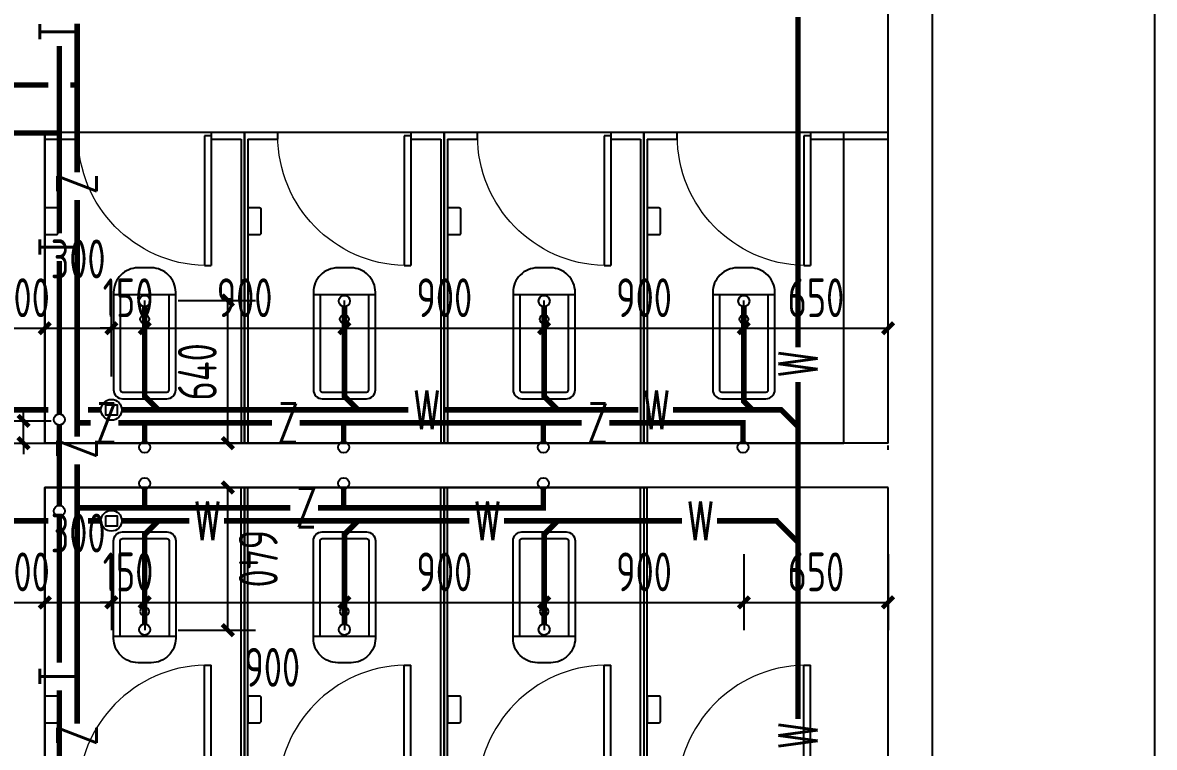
# Model space of a CAD drawing. Extents: x 57845 to 99897, y -155062 to -111524.
# Drawn here: x 63614 to 68714, y -135421 to -132155 of the extents above; entities that cross this region are included whole.
import ezdxf

# ---------------------------------------------------------------- set-up
doc = ezdxf.new("R2010")
doc.units = 0
doc.header["$LTSCALE"] = 1000
doc.header["$MEASUREMENT"] = 0
doc.linetypes.add('DOTE', pattern=[2.42, 2, -0.2, 0.02, -0.2])
doc.layers.add('04-不打印_视口', color=5, linetype='Continuous', plot=False)
doc.layers.add('04-不打印_辅助线', color=165, linetype='Continuous', plot=False)
for name, color, linetype in [('109-34 核心筒$0$A-TECH-SANT', 231, 'Continuous'), ('A-I_卫-洁具', 241, 'Continuous'), ('A-I_卫-隔断', 214, 'Continuous'), ('A_AXIS-轴线', 1, 'DOTE'), ('A_STR-砌块墙', 121, 'Continuous'), ('EQUIP_污水', 7, 'Continuous'), ('PIPE-中水', 122, 'Continuous'), ('PIPE-污水', 2, 'Continuous'), ('PIPE-给水', 3, 'Continuous'), ('PIPE-通气', 30, 'Continuous'), ('TEXT_中水', 7, 'Continuous'), ('TEXT_污水', 7, 'Continuous'), ('TEXT_通气', 7, 'Continuous'), ('TWT_DIM', 3, 'Continuous'), ('VPIPE-中水', 122, 'Continuous'), ('VPIPE-通气', 3, 'Continuous')]:
    doc.layers.add(name, color=color, linetype=linetype)
doc.styles.add('_TCH_DIM_T3', font='ROS1', dxfattribs={"width": 0.8, "bigfont": 'JD'})
doc.styles.add('_TWT_PIPETEXT', font='SIMPLEX', dxfattribs={"width": 0.8, "height": 3.5, "bigfont": 'HZTXT'})
doc.dimstyles.new('_TWT_ARCH&&50', dxfattribs={"dimtxt": 175, "dimasz": 50, "dimexe": 125, "dimexo": 150, "dimgap": 50, "dimtad": 1, "dimdec": 0, "dimzin": 0, "dimdsep": 46, "dimtxsty": '_TCH_DIM_T3', "dimblk": 'ARCHTICK', "dimcen": 0.09, "dimazin": 2, "dimtfac": 1, "dimtdec": 0, "dimtix": 1, "dimtmove": 2, "dimatfit": 3, "dimfxl": 0, "dimtolj": 1, "dimtzin": 0, "dimarcsym": 0})

# ---------------------------------------------------------------- blocks, each defined once
blk = doc.blocks.new('$lvtry$00000200')
at = {"color": 0}
for p, q in [((-109.8, -40, 0), (-109.8, -469.7, 0)), ((99.8, -30, 0), (-99.8, -30, 0)), ((109.8, -469.7, 0), (109.8, -40, 0))]:
    blk.add_line(p, q, dxfattribs=at)
at = {"color": 0, "elevation": 0}
blk.add_lwpolyline([(99.8, 0), (-99.8, 0, 0.414214), (-139.8, -40), (-139.8, -479.7, 0.414214), (-29.8, -589.7), (29.8, -589.7, 0.414214), (139.8, -479.7), (139.8, -40, 0.414214)], format="xyb", close=True, dxfattribs=at)
blk.add_lwpolyline([(139.8, -469.7), (-139.8, -469.7)], dxfattribs=at)
at = {"color": 0}
blk.add_circle((0, -358.6, 0), 20, dxfattribs=at)
for centre, start, end in [((-99.8, -40, 0), 90, 180), ((99.8, -40, 0), 0, 90)]:
    blk.add_arc(centre, 10, start, end, dxfattribs=at)
for p in [(0, 0), (0, -358.6, 0)]:
    blk.add_point(p, dxfattribs=at)
blk = doc.blocks.new('hgfasg')
at = {"layer": '04-不打印_辅助线'}
blk.add_lwpolyline([(-450, 1400), (450, 1400), (450, 0), (-450, 0)], close=True, dxfattribs=at)
at = {"yscale": -1}
blk.add_blockref('$lvtry$00000200', (0, 200), dxfattribs=at)
blk = doc.blocks.new('$DorLib2D$00000001')
at = {"ltscale": 0.5}
for p, q in [((0.45, 0.975), (0.5, 0.975)), ((0.45, 0), (0.45, 0.975)), ((0.5, 0), (0.5, 0.975)), ((0.5, 0), (0.45, 0))]:
    blk.add_line(p, q, dxfattribs=at)
at = {"lineweight": 13, "ltscale": 0.5}
blk.add_arc((0.475, 0), 0.975, 91.46928, 180, dxfattribs=at)
blk = doc.blocks.new('11')
at = {"layer": '04-不打印_视口', "elevation": 0}
blk.add_lwpolyline([(65433.8, -128899.9), (73633.8, -128899.9), (73633.8, -138699.9), (65433.8, -138699.9)], close=True, dxfattribs=at)
at = {"layer": '109-34 核心筒$0$A-TECH-SANT', "elevation": 0}
for points in [[(68633.8, -133109.9), (68685.8, -133109.9, 0.414214), (68693.8, -133101.9), (68693.8, -132997.9, 0.414214), (68685.8, -132989.9), (68633.8, -132989.9)], [(69548.8, -133109.9), (69600.8, -133109.9, 0.414214), (69608.8, -133101.9), (69608.8, -132997.9, 0.414214), (69600.8, -132989.9), (69548.8, -132989.9)], [(70448.8, -133109.9), (70500.8, -133109.9, 0.414214), (70508.8, -133101.9), (70508.8, -132997.9, 0.414214), (70500.8, -132989.9), (70448.8, -132989.9)], [(71348.8, -133109.9), (71400.8, -133109.9, 0.414214), (71408.8, -133101.9), (71408.8, -132997.9, 0.414214), (71400.8, -132989.9), (71348.8, -132989.9)], [(68633.8, -135309.9), (68685.8, -135309.9, 0.414214), (68693.8, -135301.9), (68693.8, -135197.9, 0.414214), (68685.8, -135189.9), (68633.8, -135189.9)], [(69548.8, -135309.9), (69600.8, -135309.9, 0.414214), (69608.8, -135301.9), (69608.8, -135197.9, 0.414214), (69600.8, -135189.9), (69548.8, -135189.9)], [(70448.8, -135309.9), (70500.8, -135309.9, 0.414214), (70508.8, -135301.9), (70508.8, -135197.9, 0.414214), (70500.8, -135189.9), (70448.8, -135189.9)], [(71348.8, -135309.9), (71400.8, -135309.9, 0.414214), (71408.8, -135301.9), (71408.8, -135197.9, 0.414214), (71400.8, -135189.9), (71348.8, -135189.9)]]:
    blk.add_lwpolyline(points, format="xyb", close=True, dxfattribs=at)
at = {"layer": 'A-I_卫-隔断'}
for p, q in [((68783.8, -132649.9), (68633.8, -132649.9)), ((68633.8, -132649.9), (68633.8, -132679.9)), ((68783.8, -132679.9), (68783.8, -132649.9)), ((69533.8, -132649.9), (69383.8, -132649.9)), ((69383.8, -132649.9), (69383.8, -132679.9)), ((69683.8, -132649.9), (69533.8, -132649.9)), ((69683.8, -132679.9), (69683.8, -132649.9)), ((70433.8, -132649.9), (70283.8, -132649.9)), ((70283.8, -132649.9), (70283.8, -132679.9)), ((70583.8, -132649.9), (70433.8, -132649.9)), ((70583.8, -132679.9), (70583.8, -132649.9)), ((71333.8, -132649.9), (71183.8, -132649.9)), ((71183.8, -132649.9), (71183.8, -132679.9)), ((71483.8, -132649.9), (71333.8, -132649.9)), ((71483.8, -132679.9), (71483.8, -132649.9)), ((72433.8, -132649.9), (72083.8, -132649.9)), ((72083.8, -132649.9), (72083.8, -132679.9)), ((72433.8, -132679.9), (72433.8, -132649.9)), ((68633.8, -132679.9), (68783.8, -132679.9)), ((69383.8, -132679.9), (69518.8, -132679.9)), ((69518.8, -132679.9), (69518.8, -134049.9)), ((69548.8, -132679.9), (69548.8, -134049.9)), ((69548.8, -132679.9), (69683.8, -132679.9)), ((70283.8, -132679.9), (70418.8, -132679.9)), ((70418.8, -132679.9), (70418.8, -134049.9)), ((70448.8, -132679.9), (70583.8, -132679.9)), ((70448.8, -132679.9), (70448.8, -134049.9)), ((71183.8, -132679.9), (71318.8, -132679.9)), ((71318.8, -132679.9), (71318.8, -134049.9)), ((71348.8, -132679.9), (71483.8, -132679.9)), ((71348.8, -132679.9), (71348.8, -134049.9)), ((72083.8, -132679.9), (72433.8, -132679.9)), ((69548.8, -134049.9), (69518.8, -134049.9)), ((70448.8, -134049.9), (70418.8, -134049.9)), ((71348.8, -134049.9), (71318.8, -134049.9)), ((69518.8, -135619.9), (69518.8, -134249.9)), ((69518.8, -134249.9), (69548.8, -134249.9)), ((69548.8, -135619.9), (69548.8, -134249.9)), ((70418.8, -135619.9), (70418.8, -134249.9)), ((70418.8, -134249.9), (70448.8, -134249.9)), ((70448.8, -135619.9), (70448.8, -134249.9)), ((71318.8, -135619.9), (71318.8, -134249.9)), ((71318.8, -134249.9), (71348.8, -134249.9)), ((71348.8, -135619.9), (71348.8, -134249.9))]:
    blk.add_line(p, q, dxfattribs=at)
at = {"layer": 'A_AXIS-轴线', "linetype": 'DOTE'}
blk.add_line((72433.8, -138699.9, 0), (72433.8, -128899.9, 0), dxfattribs=at)
at = {"layer": 'A_STR-砌块墙', "color": 8}
for p, q in [((72633.8, -134149.9), (72633.8, -129999.9)), ((72433.8, -134049.9), (72433.8, -130099.9)), ((68433.8, -132649.9), (68633.8, -132649.9)), ((68633.8, -134049.9), (68633.8, -132649.9)), ((72433.8, -134049.9), (68633.8, -134049.9)), ((72633.8, -137599.9), (72633.8, -134149.9)), ((72433.8, -134249.9), (68633.8, -134249.9)), ((68633.8, -134249.9), (68633.8, -135649.9)), ((72433.8, -137499.9), (72433.8, -134249.9))]:
    blk.add_line(p, q, dxfattribs=at)
at = {"layer": 'A-I_卫-洁具', "ltscale": 0.1, "xscale": -1}
for p in [(69083.8, -134049.9, 0), (69983.8, -134049.9, 0), (70883.8, -134049.9, 0), (71783.8, -134049.9, 0)]:
    blk.add_blockref('hgfasg', p, dxfattribs=at)
at = {"layer": 'A-I_卫-洁具', "ltscale": 0.1, "rotation": 179.9999999999997}
for p in [(69083.8, -134249.9, 0), (69983.8, -134249.9, 0), (70883.8, -134249.9, 0)]:
    blk.add_blockref('hgfasg', p, dxfattribs=at)
at = {"layer": 'A-I_卫-隔断', "xscale": -600, "zscale": 30}
for p, yscale, rotation in [((69083.8, -132664.9), 600, 179.9999999999852), ((69983.8, -132664.9), 600, 179.9999999999852), ((70883.8, -132664.9), 600, 179.9999999999852), ((71783.8, -132664.9), 600, 180), ((69083.8, -135634.9), -600, 180.0000000000297), ((69983.8, -135634.9), -600, 180.0000000000148), ((70883.8, -135634.9), -600, 180.0000000000148), ((71783.8, -135634.9), -600, 180.0000000000242)]:
    blk.add_blockref('$DorLib2D$00000001', p, dxfattribs=dict(at, yscale=yscale, rotation=rotation))
blk = doc.blocks.new('$TwtSys$00000147')
blk.add_circle((0, 0, 0), 1)
blk = doc.blocks.new('_ArchTick')
at = {"color": 0, "linetype": 'ByBlock', "const_width": 0.4}
blk.add_lwpolyline([(-0.5, -0.5), (0.5, 0.5)], dxfattribs=at)
blk = doc.blocks.new('*D260')
at = {"layer": 'Defpoints', "color": 0}
for p in [(63713.7, -133532.3), (63513.7, -133899.9), (63713.7, -133899.9)]:
    blk.add_point(p, dxfattribs=at)
at = {"layer": 'TWT_DIM', "color": 0, "lineweight": -2}
for p, q in [((63513.7, -133749.9), (63513.7, -133407.3)), ((63713.7, -133749.9), (63713.7, -133407.3)), ((63513.7, -133532.3), (63463.7, -133532.3)), ((63513.7, -133532.3), (63713.7, -133532.3)), ((63713.7, -133532.3), (63763.7, -133532.3))]:
    blk.add_line(p, q, dxfattribs=at)
at = {"layer": 'TWT_DIM', "color": 0, "lineweight": -2, "xscale": 50, "yscale": 50, "zscale": 50}
blk.add_blockref('_ArchTick', (63513.7, -133532.3), dxfattribs=at)
at = {"layer": 'TWT_DIM', "color": 0, "lineweight": -2, "xscale": 50, "yscale": 50, "zscale": 50, "rotation": 180}
blk.add_blockref('_ArchTick', (63713.7, -133532.3), dxfattribs=at)
at = {"layer": 'TWT_DIM', "color": 0, "insert": (63613.7, -133394.8), "char_height": 175, "attachment_point": 5, "style": '_TCH_DIM_T3'}
blk.add_mtext('\\A1;200', dxfattribs=at)
blk = doc.blocks.new('*D261')
at = {"layer": 'Defpoints', "color": 0}
for p in [(64013.7, -133532.3), (63713.7, -133899.9), (64013.7, -133899.9)]:
    blk.add_point(p, dxfattribs=at)
at = {"layer": 'TWT_DIM', "color": 0, "lineweight": -2}
for p, q in [((63713.7, -133749.9), (63713.7, -133407.3)), ((64013.7, -133749.9), (64013.7, -133407.3)), ((63713.7, -133532.3), (64013.7, -133532.3))]:
    blk.add_line(p, q, dxfattribs=at)
at = {"layer": 'TWT_DIM', "color": 0, "lineweight": -2, "xscale": 50, "yscale": 50, "zscale": 50, "rotation": 180}
blk.add_blockref('_ArchTick', (63713.7, -133532.3), dxfattribs=at)
at = {"layer": 'TWT_DIM', "color": 0, "lineweight": -2, "xscale": 50, "yscale": 50, "zscale": 50}
blk.add_blockref('_ArchTick', (64013.7, -133532.3), dxfattribs=at)
at = {"layer": 'TWT_DIM', "color": 0, "insert": (63863.7, -133219.8), "char_height": 175, "attachment_point": 5, "style": '_TCH_DIM_T3'}
blk.add_mtext('\\A1;300', dxfattribs=at)
blk = doc.blocks.new('*D262')
at = {"layer": 'Defpoints', "color": 0}
for p in [(64163.9, -133532.3), (64013.7, -133899.9), (64163.9, -133899.9)]:
    blk.add_point(p, dxfattribs=at)
at = {"layer": 'TWT_DIM', "color": 0, "lineweight": -2}
for p, q in [((64013.7, -133749.9), (64013.7, -133407.3)), ((64163.9, -133749.9), (64163.9, -133407.3)), ((64013.7, -133532.3), (63963.7, -133532.3)), ((64013.7, -133532.3), (64163.9, -133532.3)), ((64163.9, -133532.3), (64213.9, -133532.3))]:
    blk.add_line(p, q, dxfattribs=at)
at = {"layer": 'TWT_DIM', "color": 0, "lineweight": -2, "xscale": 50, "yscale": 50, "zscale": 50}
blk.add_blockref('_ArchTick', (64013.7, -133532.3), dxfattribs=at)
at = {"layer": 'TWT_DIM', "color": 0, "lineweight": -2, "xscale": 50, "yscale": 50, "zscale": 50, "rotation": 180}
blk.add_blockref('_ArchTick', (64163.9, -133532.3), dxfattribs=at)
at = {"layer": 'TWT_DIM', "color": 0, "insert": (64088.8, -133394.8), "char_height": 175, "attachment_point": 5, "style": '_TCH_DIM_T3'}
blk.add_mtext('\\A1;150', dxfattribs=at)
blk = doc.blocks.new('*D263')
at = {"layer": 'Defpoints', "color": 0}
for p in [(65063.9, -133532.3), (64163.9, -133899.9), (65063.9, -133899.9)]:
    blk.add_point(p, dxfattribs=at)
at = {"layer": 'TWT_DIM', "color": 0, "lineweight": -2}
for p, q in [((64163.9, -133749.9), (64163.9, -133407.3)), ((65063.9, -133749.9), (65063.9, -133407.3)), ((64163.9, -133532.3), (65063.9, -133532.3))]:
    blk.add_line(p, q, dxfattribs=at)
at = {"layer": 'TWT_DIM', "color": 0, "lineweight": -2, "xscale": 50, "yscale": 50, "zscale": 50, "rotation": 180}
blk.add_blockref('_ArchTick', (64163.9, -133532.3), dxfattribs=at)
at = {"layer": 'TWT_DIM', "color": 0, "lineweight": -2, "xscale": 50, "yscale": 50, "zscale": 50}
blk.add_blockref('_ArchTick', (65063.9, -133532.3), dxfattribs=at)
at = {"layer": 'TWT_DIM', "color": 0, "insert": (64613.9, -133394.8), "char_height": 175, "attachment_point": 5, "style": '_TCH_DIM_T3'}
blk.add_mtext('\\A1;900', dxfattribs=at)
blk = doc.blocks.new('*D264')
at = {"layer": 'Defpoints', "color": 0}
for p in [(65963.9, -133532.3), (65063.9, -133899.9), (65963.9, -133899.9)]:
    blk.add_point(p, dxfattribs=at)
at = {"layer": 'TWT_DIM', "color": 0, "lineweight": -2}
for p, q in [((65063.9, -133749.9), (65063.9, -133407.3)), ((65963.9, -133749.9), (65963.9, -133407.3)), ((65063.9, -133532.3), (65963.9, -133532.3))]:
    blk.add_line(p, q, dxfattribs=at)
at = {"layer": 'TWT_DIM', "color": 0, "lineweight": -2, "xscale": 50, "yscale": 50, "zscale": 50, "rotation": 180}
blk.add_blockref('_ArchTick', (65063.9, -133532.3), dxfattribs=at)
at = {"layer": 'TWT_DIM', "color": 0, "lineweight": -2, "xscale": 50, "yscale": 50, "zscale": 50}
blk.add_blockref('_ArchTick', (65963.9, -133532.3), dxfattribs=at)
at = {"layer": 'TWT_DIM', "color": 0, "insert": (65513.9, -133394.8), "char_height": 175, "attachment_point": 5, "style": '_TCH_DIM_T3'}
blk.add_mtext('\\A1;900', dxfattribs=at)
blk = doc.blocks.new('*D265')
at = {"layer": 'Defpoints', "color": 0}
for p in [(66863.7, -133532.3), (65963.9, -133899.9), (66863.7, -133899.9)]:
    blk.add_point(p, dxfattribs=at)
at = {"layer": 'TWT_DIM', "color": 0, "lineweight": -2}
for p, q in [((65963.9, -133749.9), (65963.9, -133407.3)), ((66863.7, -133749.9), (66863.7, -133407.3)), ((65963.9, -133532.3), (66863.7, -133532.3))]:
    blk.add_line(p, q, dxfattribs=at)
at = {"layer": 'TWT_DIM', "color": 0, "lineweight": -2, "xscale": 50, "yscale": 50, "zscale": 50, "rotation": 180}
blk.add_blockref('_ArchTick', (65963.9, -133532.3), dxfattribs=at)
at = {"layer": 'TWT_DIM', "color": 0, "lineweight": -2, "xscale": 50, "yscale": 50, "zscale": 50}
blk.add_blockref('_ArchTick', (66863.7, -133532.3), dxfattribs=at)
at = {"layer": 'TWT_DIM', "color": 0, "insert": (66413.8, -133394.8), "char_height": 175, "attachment_point": 5, "style": '_TCH_DIM_T3'}
blk.add_mtext('\\A1;900', dxfattribs=at)
blk = doc.blocks.new('*D266')
at = {"layer": 'Defpoints', "color": 0}
for p in [(67513.7, -133532.3), (66863.7, -133899.9), (67513.7, -133899.9)]:
    blk.add_point(p, dxfattribs=at)
at = {"layer": 'TWT_DIM', "color": 0, "lineweight": -2}
for p, q in [((66863.7, -133749.9), (66863.7, -133407.3)), ((67513.7, -133749.9), (67513.7, -133407.3)), ((66863.7, -133532.3), (67513.7, -133532.3))]:
    blk.add_line(p, q, dxfattribs=at)
at = {"layer": 'TWT_DIM', "color": 0, "lineweight": -2, "xscale": 50, "yscale": 50, "zscale": 50, "rotation": 180}
blk.add_blockref('_ArchTick', (66863.7, -133532.3), dxfattribs=at)
at = {"layer": 'TWT_DIM', "color": 0, "lineweight": -2, "xscale": 50, "yscale": 50, "zscale": 50}
blk.add_blockref('_ArchTick', (67513.7, -133532.3), dxfattribs=at)
at = {"layer": 'TWT_DIM', "color": 0, "insert": (67188.7, -133394.8), "char_height": 175, "attachment_point": 5, "style": '_TCH_DIM_T3'}
blk.add_mtext('\\A1;650', dxfattribs=at)
blk = doc.blocks.new('*D267')
at = {"layer": 'Defpoints', "color": 0}
for p in [(64163.9, -133407.3), (64538.4, -133407.4), (64163.7, -134049.9)]:
    blk.add_point(p, dxfattribs=at)
at = {"layer": 'TWT_DIM', "color": 0, "lineweight": -2}
for p, q in [((64313.9, -133407.3), (64663.4, -133407.4)), ((64538.3, -134050), (64538.4, -133407.4)), ((64313.7, -134050), (64663.3, -134050.1))]:
    blk.add_line(p, q, dxfattribs=at)
at = {"layer": 'TWT_DIM', "color": 0, "lineweight": -2, "xscale": 50, "yscale": 50, "zscale": 50}
for p, rotation in [((64538.4, -133407.4), 89.98751802799195), ((64538.3, -134050), 269.9875180279919)]:
    blk.add_blockref('_ArchTick', p, dxfattribs=dict(at, rotation=rotation))
at = {"layer": 'TWT_DIM', "color": 0, "insert": (64400.9, -133728.7), "char_height": 175, "attachment_point": 5, "rotation": 89.9875, "style": '_TCH_DIM_T3'}
blk.add_mtext('\\A1;640', dxfattribs=at)
blk = doc.blocks.new('*D273')
at = {"layer": 'Defpoints', "color": 0}
for p in [(63513.7, -134399.9), (63713.7, -134399.9), (63713.7, -134767.6)]:
    blk.add_point(p, dxfattribs=at)
at = {"layer": 'TWT_DIM', "color": 0, "lineweight": -2}
for p, q in [((63513.7, -134549.9), (63513.7, -134892.6)), ((63713.7, -134549.9), (63713.7, -134892.6)), ((63513.7, -134767.6), (63463.7, -134767.6)), ((63513.7, -134767.6), (63713.7, -134767.6)), ((63713.7, -134767.6), (63763.7, -134767.6))]:
    blk.add_line(p, q, dxfattribs=at)
at = {"layer": 'TWT_DIM', "color": 0, "lineweight": -2, "xscale": 50, "yscale": 50, "zscale": 50}
blk.add_blockref('_ArchTick', (63513.7, -134767.6), dxfattribs=at)
at = {"layer": 'TWT_DIM', "color": 0, "lineweight": -2, "xscale": 50, "yscale": 50, "zscale": 50, "rotation": 180}
blk.add_blockref('_ArchTick', (63713.7, -134767.6), dxfattribs=at)
at = {"layer": 'TWT_DIM', "color": 0, "insert": (63613.7, -134630.1), "char_height": 175, "attachment_point": 5, "style": '_TCH_DIM_T3'}
blk.add_mtext('\\A1;200', dxfattribs=at)
blk = doc.blocks.new('*D274')
at = {"layer": 'Defpoints', "color": 0}
for p in [(63713.7, -134399.9), (64013.7, -134399.9), (64013.7, -134767.6)]:
    blk.add_point(p, dxfattribs=at)
at = {"layer": 'TWT_DIM', "color": 0, "lineweight": -2}
for p, q in [((63713.7, -134549.9), (63713.7, -134892.6)), ((64013.7, -134549.9), (64013.7, -134892.6)), ((63713.7, -134767.6), (64013.7, -134767.6))]:
    blk.add_line(p, q, dxfattribs=at)
at = {"layer": 'TWT_DIM', "color": 0, "lineweight": -2, "xscale": 50, "yscale": 50, "zscale": 50, "rotation": 180}
blk.add_blockref('_ArchTick', (63713.7, -134767.6), dxfattribs=at)
at = {"layer": 'TWT_DIM', "color": 0, "lineweight": -2, "xscale": 50, "yscale": 50, "zscale": 50}
blk.add_blockref('_ArchTick', (64013.7, -134767.6), dxfattribs=at)
at = {"layer": 'TWT_DIM', "color": 0, "insert": (63863.7, -134455.1), "char_height": 175, "attachment_point": 5, "style": '_TCH_DIM_T3'}
blk.add_mtext('\\A1;300', dxfattribs=at)
blk = doc.blocks.new('*D275')
at = {"layer": 'Defpoints', "color": 0}
for p in [(64013.7, -134399.9), (64163.9, -134399.9), (64163.9, -134767.6)]:
    blk.add_point(p, dxfattribs=at)
at = {"layer": 'TWT_DIM', "color": 0, "lineweight": -2}
for p, q in [((64013.7, -134549.9), (64013.7, -134892.6)), ((64163.9, -134549.9), (64163.9, -134892.6)), ((64013.7, -134767.6), (63963.7, -134767.6)), ((64013.7, -134767.6), (64163.9, -134767.6)), ((64163.9, -134767.6), (64213.9, -134767.6))]:
    blk.add_line(p, q, dxfattribs=at)
at = {"layer": 'TWT_DIM', "color": 0, "lineweight": -2, "xscale": 50, "yscale": 50, "zscale": 50}
blk.add_blockref('_ArchTick', (64013.7, -134767.6), dxfattribs=at)
at = {"layer": 'TWT_DIM', "color": 0, "lineweight": -2, "xscale": 50, "yscale": 50, "zscale": 50, "rotation": 180}
blk.add_blockref('_ArchTick', (64163.9, -134767.6), dxfattribs=at)
at = {"layer": 'TWT_DIM', "color": 0, "insert": (64088.8, -134630.1), "char_height": 175, "attachment_point": 5, "style": '_TCH_DIM_T3'}
blk.add_mtext('\\A1;150', dxfattribs=at)
blk = doc.blocks.new('*D276')
at = {"layer": 'Defpoints', "color": 0}
for p in [(64163.9, -134399.9), (65063.9, -134399.9), (65063.9, -134767.6)]:
    blk.add_point(p, dxfattribs=at)
at = {"layer": 'TWT_DIM', "color": 0, "lineweight": -2}
for p, q in [((64163.9, -134549.9), (64163.9, -134892.6)), ((65063.9, -134549.9), (65063.9, -134892.6)), ((64163.9, -134767.6), (65063.9, -134767.6))]:
    blk.add_line(p, q, dxfattribs=at)
at = {"layer": 'TWT_DIM', "color": 0, "lineweight": -2, "xscale": 50, "yscale": 50, "zscale": 50, "rotation": 180}
blk.add_blockref('_ArchTick', (64163.9, -134767.6), dxfattribs=at)
at = {"layer": 'TWT_DIM', "color": 0, "lineweight": -2, "xscale": 50, "yscale": 50, "zscale": 50}
blk.add_blockref('_ArchTick', (65063.9, -134767.6), dxfattribs=at)
at = {"layer": 'TWT_DIM', "color": 0, "insert": (64738.5, -135060.3), "char_height": 175, "attachment_point": 5, "style": '_TCH_DIM_T3'}
blk.add_mtext('\\A1;900', dxfattribs=at)
blk = doc.blocks.new('*D277')
at = {"layer": 'Defpoints', "color": 0}
for p in [(65063.9, -134399.9), (65963.9, -134399.9), (65963.9, -134767.6)]:
    blk.add_point(p, dxfattribs=at)
at = {"layer": 'TWT_DIM', "color": 0, "lineweight": -2}
for p, q in [((65063.9, -134549.9), (65063.9, -134892.6)), ((65963.9, -134549.9), (65963.9, -134892.6)), ((65063.9, -134767.6), (65963.9, -134767.6))]:
    blk.add_line(p, q, dxfattribs=at)
at = {"layer": 'TWT_DIM', "color": 0, "lineweight": -2, "xscale": 50, "yscale": 50, "zscale": 50, "rotation": 180}
blk.add_blockref('_ArchTick', (65063.9, -134767.6), dxfattribs=at)
at = {"layer": 'TWT_DIM', "color": 0, "lineweight": -2, "xscale": 50, "yscale": 50, "zscale": 50}
blk.add_blockref('_ArchTick', (65963.9, -134767.6), dxfattribs=at)
at = {"layer": 'TWT_DIM', "color": 0, "insert": (65513.9, -134630.1), "char_height": 175, "attachment_point": 5, "style": '_TCH_DIM_T3'}
blk.add_mtext('\\A1;900', dxfattribs=at)
blk = doc.blocks.new('*D278')
at = {"layer": 'Defpoints', "color": 0}
for p in [(65963.9, -134399.9), (66863.7, -134399.9), (66863.7, -134767.6)]:
    blk.add_point(p, dxfattribs=at)
at = {"layer": 'TWT_DIM', "color": 0, "lineweight": -2}
for p, q in [((65963.9, -134549.9), (65963.9, -134892.6)), ((66863.7, -134549.9), (66863.7, -134892.6)), ((65963.9, -134767.6), (66863.7, -134767.6))]:
    blk.add_line(p, q, dxfattribs=at)
at = {"layer": 'TWT_DIM', "color": 0, "lineweight": -2, "xscale": 50, "yscale": 50, "zscale": 50, "rotation": 180}
blk.add_blockref('_ArchTick', (65963.9, -134767.6), dxfattribs=at)
at = {"layer": 'TWT_DIM', "color": 0, "lineweight": -2, "xscale": 50, "yscale": 50, "zscale": 50}
blk.add_blockref('_ArchTick', (66863.7, -134767.6), dxfattribs=at)
at = {"layer": 'TWT_DIM', "color": 0, "insert": (66413.8, -134630.1), "char_height": 175, "attachment_point": 5, "style": '_TCH_DIM_T3'}
blk.add_mtext('\\A1;900', dxfattribs=at)
blk = doc.blocks.new('*D279')
at = {"layer": 'Defpoints', "color": 0}
for p in [(66863.7, -134399.9), (67513.7, -134399.9), (67513.7, -134767.6)]:
    blk.add_point(p, dxfattribs=at)
at = {"layer": 'TWT_DIM', "color": 0, "lineweight": -2}
for p, q in [((66863.7, -134549.9), (66863.7, -134892.6)), ((67513.7, -134549.9), (67513.7, -134892.6)), ((66863.7, -134767.6), (67513.7, -134767.6))]:
    blk.add_line(p, q, dxfattribs=at)
at = {"layer": 'TWT_DIM', "color": 0, "lineweight": -2, "xscale": 50, "yscale": 50, "zscale": 50, "rotation": 180}
blk.add_blockref('_ArchTick', (66863.7, -134767.6), dxfattribs=at)
at = {"layer": 'TWT_DIM', "color": 0, "lineweight": -2, "xscale": 50, "yscale": 50, "zscale": 50}
blk.add_blockref('_ArchTick', (67513.7, -134767.6), dxfattribs=at)
at = {"layer": 'TWT_DIM', "color": 0, "insert": (67188.7, -134630.1), "char_height": 175, "attachment_point": 5, "style": '_TCH_DIM_T3'}
blk.add_mtext('\\A1;650', dxfattribs=at)
blk = doc.blocks.new('*D280')
at = {"layer": 'Defpoints', "color": 0}
for p in [(64163.7, -134249.9), (64538.3, -134249.9), (64163.9, -134892.6)]:
    blk.add_point(p, dxfattribs=at)
at = {"layer": 'TWT_DIM', "color": 0, "lineweight": -2}
for p, q in [((64313.7, -134249.9), (64663.3, -134249.8)), ((64538.4, -134892.5), (64538.3, -134249.9)), ((64313.9, -134892.6), (64663.4, -134892.5))]:
    blk.add_line(p, q, dxfattribs=at)
at = {"layer": 'TWT_DIM', "color": 0, "lineweight": -2, "xscale": 50, "yscale": 50, "zscale": 50}
for p, rotation in [((64538.3, -134249.9), 90.01248197197046), ((64538.4, -134892.5), 270.0124819719704)]:
    blk.add_blockref('_ArchTick', p, dxfattribs=dict(at, rotation=rotation))
at = {"layer": 'TWT_DIM', "color": 0, "insert": (64675.9, -134571.2), "char_height": 175, "attachment_point": 5, "rotation": 270.0125, "style": '_TCH_DIM_T3'}
blk.add_mtext('\\A1;640', dxfattribs=at)
blk = doc.blocks.new('$TwtSys$00000136')
at = {"elevation": 0}
blk.add_lwpolyline([(-51, 45), (51, 45), (51, -49), (-51, -49)], close=True, dxfattribs=at)
blk.add_circle((0, 0, 0), 93.8)
blk = doc.blocks.new('*D354')
at = {"layer": 'Defpoints', "color": 0}
for p in [(63363.7, -133949.9), (63617.8, -133949.9), (63363.7, -134049.9)]:
    blk.add_point(p, dxfattribs=at)
at = {"layer": 'TWT_DIM', "color": 0, "lineweight": -2}
for p, q in [((63617.8, -133949.9), (63617.8, -133899.9)), ((63513.7, -133949.9), (63742.8, -133949.9)), ((63617.8, -134049.9), (63617.8, -133949.9)), ((63513.7, -134049.9), (63742.8, -134049.9)), ((63617.8, -134049.9), (63617.8, -134099.9))]:
    blk.add_line(p, q, dxfattribs=at)
at = {"layer": 'TWT_DIM', "color": 0, "lineweight": -2, "xscale": 50, "yscale": 50, "zscale": 50}
for p, rotation in [((63617.8, -133949.9), 270), ((63617.8, -134049.9), 90)]:
    blk.add_blockref('_ArchTick', p, dxfattribs=dict(at, rotation=rotation))
at = {"layer": 'TWT_DIM', "color": 0, "insert": (63480.3, -133766.6), "char_height": 175, "attachment_point": 5, "rotation": 90, "style": '_TCH_DIM_T3'}
blk.add_mtext('\\A1;100', dxfattribs=at)

msp = doc.modelspace()

# ---------------------------------------------------------------- hatches: boundary and pattern name
at = {"layer": 'PIPE-中水', "linetype": 'Continuous'}
for points in [[(66860, -133958.3), (66860, -133945.8), (66872.5, -133945.8)], [(66860, -133958.3), (66872.5, -133958.3), (66872.5, -133945.8)], [(65960.2, -134341.6), (65972.7, -134341.6), (65972.7, -134354.1)], [(65960.2, -134341.6), (65960.2, -134354.1), (65972.7, -134354.1)]]:
    msp.add_hatch(color=256, dxfattribs=at).paths.add_polyline_path(points)
at = {"layer": 'PIPE-污水', "linetype": 'Continuous'}
for points in [[(64163.9, -133838.6), (64151.4, -133838.6), (64151.4, -133843.8)], [(64163.9, -133838.6), (64155, -133847.5), (64151.4, -133843.8)], [(65063.9, -133838.6), (65051.4, -133838.6), (65051.4, -133843.8)], [(65063.9, -133838.6), (65055, -133847.5), (65051.4, -133843.8)], [(65963.9, -133838.6), (65951.4, -133838.6), (65951.4, -133843.8)], [(65963.9, -133838.6), (65955, -133847.5), (65951.4, -133843.8)], [(66863.7, -133861.9), (66851.2, -133861.9), (66851.2, -133867.1)], [(66863.7, -133861.9), (66854.9, -133870.7), (66851.2, -133867.1)], [(67032.1, -133899.9), (67041, -133891.1), (67037.3, -133887.4)], [(67032.1, -133899.9), (67032.1, -133887.4), (67037.3, -133887.4)], [(67011.1, -134399.9), (67011.1, -134387.4), (67016.3, -134387.4)], [(67011.1, -134399.9), (67020, -134391.1), (67016.3, -134387.4)], [(64163.9, -134461.3), (64155, -134452.4), (64151.4, -134456.1)], [(64163.9, -134461.3), (64151.4, -134461.3), (64151.4, -134456.1)], [(65063.9, -134461.3), (65055, -134452.4), (65051.4, -134456.1)], [(65063.9, -134461.3), (65051.4, -134461.3), (65051.4, -134456.1)], [(65963.9, -134461.3), (65955, -134452.4), (65951.4, -134456.1)], [(65963.9, -134461.3), (65951.4, -134461.3), (65951.4, -134456.1)]]:
    msp.add_hatch(color=256, dxfattribs=at).paths.add_polyline_path(points)

# ---------------------------------------------------------------- linework, layer by layer
at = {"layer": 'PIPE-中水', "linetype": 'Continuous', "ltscale": 0.5, "const_width": 25}
for points in [[(63859, -132436), (63859, -132159.6)], [(63463.7, -132436), (63728.9, -132436)], [(63828.9, -132436), (63859, -132436)], [(63859, -132829.4), (63859, -132436)], [(63859, -133958.3), (63859, -132954.1)], [(63859, -134021.2), (63859, -133958.3)], [(63859, -133958.3), (63919.9, -133958.3)], [(64044.6, -133958.3), (64163.7, -133958.3)], [(64163.7, -133958.3), (64163.7, -134043.5)], [(64163.7, -133958.3), (64737.8, -133958.3)], [(64862.5, -133958.3), (65060.6, -133958.3)], [(65060.6, -133958.3), (65060.6, -134043.5)], [(65060.6, -133958.3), (65960.2, -133958.3)], [(65960.2, -133958.3), (65960.2, -134043.5)], [(65960.2, -133958.3), (66133.4, -133958.3)], [(66258.1, -133958.3), (66860, -133958.3)], [(66860, -133958.3), (66860, -134043.5)], [(63859, -134341.6), (63859, -134145.9)], [(64163.7, -134341.6), (64163.7, -134256.3)], [(65060.6, -134341.6), (65060.6, -134256.3)], [(65960.2, -134341.6), (65960.2, -134256.3)], [(63859, -135314.6), (63859, -134341.6)], [(63859, -134341.6), (64163.7, -134341.6)], [(64163.7, -134341.6), (64819.6, -134341.6)], [(64944.3, -134341.6), (65060.6, -134341.6)], [(65060.6, -134341.6), (65960.2, -134341.6)]]:
    msp.add_lwpolyline(points, dxfattribs=at)
at = {"layer": 'PIPE-污水', "linetype": 'Continuous', "ltscale": 0.5, "const_width": 25}
for points in [[(67108, -132130.2), (67108, -133618.4)], [(64163.9, -133434.9), (64163.9, -133838.6)], [(65063.9, -133434.9), (65063.9, -133838.6)], [(65963.9, -133434.9), (65963.9, -133838.6)], [(66863.7, -133434.9), (66863.7, -133861.9)], [(67108, -133775), (67108, -133975.8)], [(64163.9, -133838.6), (64225.2, -133899.9)], [(65063.9, -133838.6), (65125.2, -133899.9)], [(65963.9, -133838.6), (66025.2, -133899.9)], [(66863.7, -133861.9), (66901.8, -133899.9)], [(63463.7, -133899.9), (63728.9, -133899.9)], [(63909, -133899.9), (63966.7, -133899.9)], [(64060.7, -133899.9), (64225.2, -133899.9)], [(64225.2, -133899.9), (65125.2, -133899.9)], [(65125.2, -133899.9), (65352.3, -133899.9)], [(65509, -133899.9), (66025.2, -133899.9)], [(66025.2, -133899.9), (66387.6, -133899.9)], [(66544.3, -133899.9), (66901.8, -133899.9)], [(66901.8, -133899.9), (67032.1, -133899.9)], [(67032.1, -133899.9), (67108, -133975.8)], [(67108, -133975.8), (67108, -134496.8)], [(63501.2, -134399.9), (63728.9, -134399.9)], [(63909, -134399.9), (63966.7, -134399.9)], [(64060.7, -134399.9), (64225.2, -134399.9)], [(64163.9, -134461.3), (64225.2, -134399.9)], [(64225.2, -134399.9), (64364.8, -134399.9)], [(64521.5, -134399.9), (65125.2, -134399.9)], [(65063.9, -134461.3), (65125.2, -134399.9)], [(65125.2, -134399.9), (65626.1, -134399.9)], [(65782.8, -134399.9), (66025.2, -134399.9)], [(65963.9, -134461.3), (66025.2, -134399.9)], [(66025.2, -134399.9), (66585.7, -134399.9)], [(66742.3, -134399.9), (67011.1, -134399.9)], [(67011.1, -134399.9), (67108, -134496.8)], [(64163.9, -134864.9), (64163.9, -134461.3)], [(65063.9, -134864.9), (65063.9, -134461.3)], [(65963.9, -134864.9), (65963.9, -134461.3)], [(67108, -134496.8), (67108, -135292.8)]]:
    msp.add_lwpolyline(points, dxfattribs=at)
at = {"layer": 'PIPE-通气', "linetype": 'Continuous', "ltscale": 0.5, "const_width": 25}
for points in [[(63778.9, -133105), (63778.9, -132259.7)], [(63463.7, -132652.7), (63775.9, -132652.7)], [(63778.9, -133918.5), (63778.9, -133229.6)], [(63778.9, -134330.9), (63778.9, -133968.5)], [(63778.9, -135039.9), (63778.9, -134380.9)], [(63779, -136328.4), (63779, -135164.5)]]:
    msp.add_lwpolyline(points, dxfattribs=at)
at = {"layer": 'VPIPE-中水', "linetype": 'Continuous'}
for centre in [(64163.7, -134068.5), (65060.6, -134068.5), (65960.2, -134068.5), (66860, -134068.5), (64163.7, -134231.3), (65060.6, -134231.3), (65960.2, -134231.3)]:
    msp.add_circle(centre, 25, dxfattribs=at)
at = {"layer": 'VPIPE-通气', "linetype": 'Continuous'}
for centre in [(63778.9, -133943.5), (63778.9, -134355.9)]:
    msp.add_circle(centre, 25, dxfattribs=at)

# ---------------------------------------------------------------- block references
at = {"layer": 'EQUIP_污水', "xscale": 25, "yscale": 25, "zscale": 25, "rotation": 180}
for p in [(64163.9, -133409.9), (65063.9, -133409.9), (65963.9, -133409.9), (66863.7, -133409.9)]:
    msp.add_blockref('$TwtSys$00000147', p, dxfattribs=at)
at = {"layer": 'EQUIP_污水'}
for name, p, xscale, yscale, zscale in [('$TwtSys$00000136', (64013.7, -133899.9), 0.5, 0.5, 0.5), ('$TwtSys$00000136', (64013.7, -134399.9), 0.5, 0.5, 0.5), ('$TwtSys$00000147', (64163.9, -134889.9), 25, 25, 25), ('$TwtSys$00000147', (65063.9, -134889.9), 25, 25, 25), ('$TwtSys$00000147', (65963.9, -134889.9), 25, 25, 25)]:
    msp.add_blockref(name, p, dxfattribs=dict(at, xscale=xscale, yscale=yscale, zscale=zscale))
at = {"layer": 'PIPE-给水', "linetype": 'Continuous'}
msp.add_blockref('11', (-4920.1, 0), dxfattribs=at)

# ---------------------------------------------------------------- texts
at = {"layer": 'TEXT_中水', "style": '_TWT_PIPETEXT', "width": 0.64}
for p in [(63946.5, -132929.1), (63946.5, -134120.9), (63946.5, -135414.3)]:
    msp.add_text('Z', height=175, rotation=90, dxfattribs=at).set_placement(p)
for p in [(63944.9, -134045.8), (64762.8, -134045.8), (66158.4, -134045.8), (64844.6, -134429.1)]:
    msp.add_text('Z', height=175, dxfattribs=at).set_placement(p)
at = {"layer": 'TEXT_污水', "style": '_TWT_PIPETEXT', "width": 0.64}
for p in [(67195.5, -133750), (67195.5, -135424.4)]:
    msp.add_text('W', height=175, rotation=90, dxfattribs=at).set_placement(p)
for p in [(65377.3, -133987.4), (66412.6, -133987.4), (64389.8, -134487.4), (65651.1, -134487.4), (66610.7, -134487.4)]:
    msp.add_text('W', height=175, dxfattribs=at).set_placement(p)
at = {"layer": 'TEXT_通气', "style": '_TWT_PIPETEXT', "width": 0.64}
for rotation, p in [(90, (63866.4, -132234.7)), (90, (63866.4, -133204.6)), (90.0041, (63866.5, -135139.5))]:
    msp.add_text('T', height=175, rotation=rotation, dxfattribs=at).set_placement(p)

# ---------------------------------------------------------------- dimensions: what is measured, and where the dimension line sits
at = {"layer": 'TWT_DIM'}
for base, p1, p2, angle, text, picture, middle in [((64013.7, -133532.3), (63713.7, -133899.9), (64013.7, -133899.9), 0, '300', '*D261', (63863.7, -133219.8)), ((63617.8, -133949.9), (63363.7, -134049.9), (63363.7, -133949.9), 90, '100', '*D354', (63480.3, -133766.6)), ((64013.7, -134767.6), (63713.7, -134399.9), (64013.7, -134399.9), 360, '300', '*D274', (63863.7, -134455.1)), ((65063.9, -134767.6), (64163.9, -134399.9), (65063.9, -134399.9), 360, '900', '*D276', (64738.5, -135060.3))]:
    dim = msp.add_linear_dim(base=base, p1=p1, p2=p2, angle=angle, text=text, dimstyle='_TWT_ARCH&&50', dxfattribs=at)
    dim.commit()
    dim.dimension.update_dxf_attribs({"geometry": picture, "text_midpoint": middle, "dimtype": 161})
for p1, p2, distance, text, picture, middle in [((63513.7, -133899.9), (63713.7, -133899.9), 367.6, '200', '*D260', (63613.7, -133394.8)), ((64013.7, -133899.9), (64163.9, -133899.9), 367.6, '150', '*D262', (64088.8, -133394.8)), ((64163.9, -133899.9), (65063.9, -133899.9), 367.6, '900', '*D263', (64613.9, -133394.8)), ((65063.9, -133899.9), (65963.9, -133899.9), 367.6, '900', '*D264', (65513.9, -133394.8)), ((65963.9, -133899.9), (66863.7, -133899.9), 367.6, '900', '*D265', (66413.8, -133394.8)), ((66863.7, -133899.9), (67513.7, -133899.9), 367.6, '650', '*D266', (67188.7, -133394.8)), ((64163.7, -134049.9), (64163.9, -133407.3), -374.6, '640', '*D267', (64400.9, -133728.7)), ((64163.9, -134892.6), (64163.7, -134249.9), -374.6, '640', '*D280', (64675.9, -134571.2)), ((63513.7, -134399.9), (63713.7, -134399.9), -367.6, '200', '*D273', (63613.7, -134630.1)), ((64013.7, -134399.9), (64163.9, -134399.9), -367.6, '150', '*D275', (64088.8, -134630.1)), ((65063.9, -134399.9), (65963.9, -134399.9), -367.6, '900', '*D277', (65513.9, -134630.1)), ((65963.9, -134399.9), (66863.7, -134399.9), -367.6, '900', '*D278', (66413.8, -134630.1)), ((66863.7, -134399.9), (67513.7, -134399.9), -367.6, '650', '*D279', (67188.7, -134630.1))]:
    dim = msp.add_aligned_dim(p1=p1, p2=p2, distance=distance, text=text, dimstyle='_TWT_ARCH&&50', dxfattribs=at)
    dim.commit()
    dim.dimension.update_dxf_attribs({"geometry": picture, "text_midpoint": middle})

doc.saveas('drawing.dxf')
